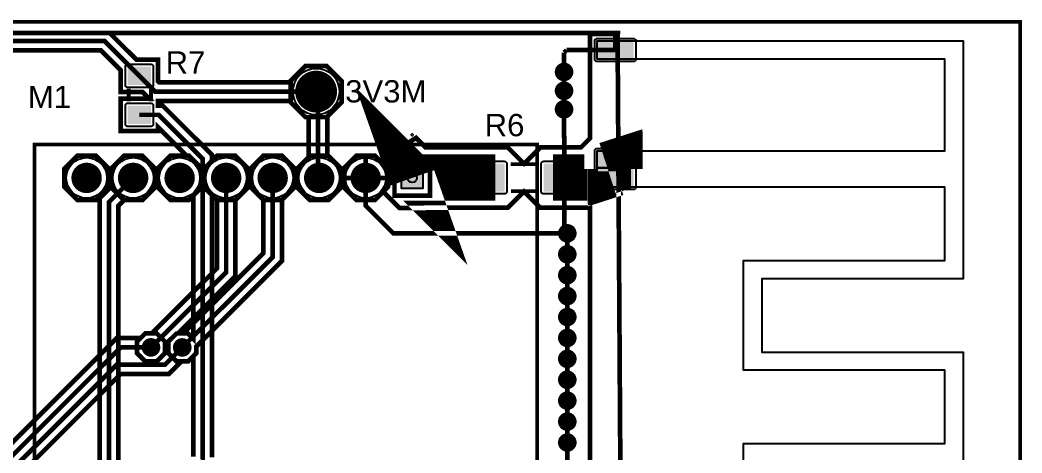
# Model space of a CAD drawing. Header units: centimetres. Extents: x -4.52 to 4.4, y -4.62 to 1.06.
# Drawn here: x -1.07 to 4.4, y -1.3 to 1.06 of the extents above; entities that cross this region are included whole.
import ezdxf

# ---------------------------------------------------------------- set-up
doc = ezdxf.new("R2010")
doc.units = ezdxf.units.CM
doc.layers.get('0').update_dxf_attribs({"linetype": 'CONTINUOUS'})
for name, color, linetype in [('1', 1, 'CONTINUOUS'), ('2', 2, 'CONTINUOUS'), ('3', 3, 'CONTINUOUS'), ('4', 4, 'CONTINUOUS'), ('6', 6, 'CONTINUOUS'), ('7', 7, 'CONTINUOUS')]:
    doc.layers.add(name, color=color, linetype=linetype)

# ---------------------------------------------------------------- blocks, each defined once
blk = doc.blocks.new('RPAD')
blk.add_trace([(-0.5, -0.5), (-0.5, 0.5), (0.5, -0.5), (0.5, 0.5)])
blk = doc.blocks.new('EPAD')
at = {"const_width": 0.5}
blk.add_lwpolyline([(-0.25, 0, 1), (0.25, 0, 1)], format="xyb", close=True, dxfattribs=at)

msp = doc.modelspace()

# ---------------------------------------------------------------- linework, layer by layer
at = {"const_width": 0.0254}
for points in [[(2.227646, -4.54914), (-4.44754, -4.54914), (-4.44754, 0.99314), (2.192161, 0.99314), (2.227646, -4.54914)], [(0.488235, 0.533401), (0.603965, 0.533401), (0.685799, 0.615235), (0.685799, 0.730965), (0.603965, 0.812799), (0.488235, 0.812799), (0.406401, 0.730965), (0.406401, 0.615235), (0.488235, 0.533401)], [(1.886814, 0.748751), (1.913116, 0.748751), (1.931715, 0.76735), (1.931715, 0.793652), (1.913116, 0.812251), (1.886814, 0.812251), (1.868215, 0.793652), (1.868215, 0.76735), (1.886814, 0.748751)], [(1.899965, 0.677369), (1.899965, 0.780501)], [(1.886814, 0.645619), (1.913116, 0.645619), (1.931715, 0.664218), (1.931715, 0.69052), (1.913116, 0.709119), (1.886814, 0.709119), (1.868215, 0.69052), (1.868215, 0.664218), (1.886814, 0.645619)], [(1.886814, 0.544576), (1.913116, 0.544576), (1.931715, 0.563175), (1.931715, 0.589477), (1.913116, 0.608076), (1.886814, 0.608076), (1.868215, 0.589477), (1.868215, 0.563175), (1.886814, 0.544576)], [(1.899965, 0.576326), (1.899965, 0.463044)], [(1.899965, 0.463044), (1.900424, 0.463044)], [(1.9177, -0.1016), (1.90123, -0.08513), (1.90123, 0.42541), (1.899965, 0.426675), (1.899965, 0.463044)], [(-1.761269, -1.863172), (-0.68459, -1.863172), (-0.716199, -1.831563), (-0.716199, -1.768437), (-0.671563, -1.723801), (-0.635641, -1.723801), (-0.635131, -1.723291), (-0.635131, -1.635731), (-0.667019, -1.667619), (-0.767341, -1.667619), (-0.838279, -1.596681), (-0.838279, -1.496359), (-0.767341, -1.425421), (-0.667019, -1.425421), (-0.635131, -1.457309), (-0.635131, 0.091369), (-0.574279, 0.152221), (-0.574279, 0.251641), (-0.503341, 0.322579), (-0.403019, 0.322579), (-0.332081, 0.251641)], [(-0.828279, 0.251641), (-0.828279, 0.151319), (-0.757341, 0.080381), (-0.657019, 0.080381), (-0.586081, 0.151319), (-0.586081, 0.251641), (-0.657019, 0.322579), (-0.757341, 0.322579), (-0.828279, 0.251641)], [(0.429919, 0.251641), (0.429919, 0.151319), (0.359619, 0.081019), (0.359619, -0.252221), (-0.108801, -0.720641), (-0.108801, -0.756563), (-0.153437, -0.801199), (-0.216563, -0.801199), (-0.261199, -0.756563), (-0.261199, -0.702189), (-0.2794, -0.72039), (-0.2794, -0.756312), (-0.324036, -0.800948), (-0.387162, -0.800948), (-0.431798, -0.756312), (-0.431798, -0.693186), (-0.387162, -0.64855), (-0.35124, -0.64855), (0.004021, -0.293289), (0.004021, 0.081019), (-0.066279, 0.151319), (-0.066279, 0.251641), (0.004659, 0.322579), (0.104981, 0.322579), (0.175919, 0.251641), (0.175919, 0.151319), (0.105619, 0.081019), (0.105619, -0.335371), (-0.207811, -0.648801), (-0.180641, -0.648801), (0.258021, -0.210139), (0.258021, 0.081019), (0.187721, 0.151319), (0.187721, 0.251641), (0.258659, 0.322579), (0.358981, 0.322579), (0.429919, 0.251641)], [(-0.320279, 0.251641), (-0.320279, 0.151319), (-0.249341, 0.080381), (-0.149019, 0.080381), (-0.078081, 0.151319), (-0.078081, 0.251641), (-0.149019, 0.322579), (-0.249341, 0.322579), (-0.320279, 0.251641)], [(0.441721, 0.251641), (0.441721, 0.151319), (0.512659, 0.080381), (0.612981, 0.080381), (0.683919, 0.151319), (0.683919, 0.251641), (0.612981, 0.322579), (0.512659, 0.322579), (0.441721, 0.251641)], [(0.695721, 0.251641), (0.695721, 0.151319), (0.766659, 0.080381), (0.866981, 0.080381), (0.937919, 0.151319), (0.937919, 0.251641), (0.866981, 0.322579), (0.766659, 0.322579), (0.695721, 0.251641)], [(0.81682, 0.309879), (0.81682, 0.20148)], [(1.167608, 0.104692), (0.974032, 0.104692), (0.974032, 0.298268), (1.167608, 0.298268), (1.167608, 0.104692)], [(-0.332081, 0.251641), (-0.332081, 0.151319), (-0.403019, 0.080381), (-0.502439, 0.080381), (-0.533533, 0.049287), (-0.533533, -1.445613)], [(-0.64, -1.8), (-0.584332, -1.744332), (-0.584332, 0.070328), (-0.45318, 0.20148)], [(-0.355599, -0.724749), (0.05482, -0.31433), (0.05482, 0.20148)], [(-0.185, -0.725), (0.30882, -0.23118), (0.30882, 0.20148)], [(0.708421, 0.20148), (0.81682, 0.20148)], [(0.81682, 0.093081), (0.81682, 0.20148)], [(0.925219, 0.20148), (0.81682, 0.20148)], [(1.904549, -0.13335), (1.930851, -0.13335), (1.94945, -0.114751), (1.94945, -0.088449), (1.930851, -0.06985), (1.904549, -0.06985), (1.88595, -0.088449), (1.88595, -0.114751), (1.904549, -0.13335)], [(1.904549, -0.24765), (1.930851, -0.24765), (1.94945, -0.229051), (1.94945, -0.202749), (1.930851, -0.18415), (1.904549, -0.18415), (1.88595, -0.202749), (1.88595, -0.229051), (1.904549, -0.24765)], [(1.9177, -0.3302), (1.9177, -0.2159)], [(1.904549, -0.36195), (1.930851, -0.36195), (1.94945, -0.343351), (1.94945, -0.317049), (1.930851, -0.29845), (1.904549, -0.29845), (1.88595, -0.317049), (1.88595, -0.343351), (1.904549, -0.36195)], [(1.904549, -0.47625), (1.930851, -0.47625), (1.94945, -0.457651), (1.94945, -0.431349), (1.930851, -0.41275), (1.904549, -0.41275), (1.88595, -0.431349), (1.88595, -0.457651), (1.904549, -0.47625)], [(1.9177, -0.5588), (1.9177, -0.4445)], [(1.904549, -0.59055), (1.930851, -0.59055), (1.94945, -0.571951), (1.94945, -0.545649), (1.930851, -0.52705), (1.904549, -0.52705), (1.88595, -0.545649), (1.88595, -0.571951), (1.904549, -0.59055)], [(1.904549, -0.70485), (1.930851, -0.70485), (1.94945, -0.686251), (1.94945, -0.659949), (1.930851, -0.64135), (1.904549, -0.64135), (1.88595, -0.659949), (1.88595, -0.686251), (1.904549, -0.70485)], [(1.9177, -0.7874), (1.9177, -0.6731)], [(1.904549, -0.81915), (1.930851, -0.81915), (1.94945, -0.800551), (1.94945, -0.774249), (1.930851, -0.75565), (1.904549, -0.75565), (1.88595, -0.774249), (1.88595, -0.800551), (1.904549, -0.81915)], [(1.904549, -0.93345), (1.930851, -0.93345), (1.94945, -0.914851), (1.94945, -0.888549), (1.930851, -0.86995), (1.904549, -0.86995), (1.88595, -0.888549), (1.88595, -0.914851), (1.904549, -0.93345)], [(1.9177, -1.016), (1.9177, -0.9017)], [(1.904549, -1.04775), (1.930851, -1.04775), (1.94945, -1.029151), (1.94945, -1.002849), (1.930851, -0.98425), (1.904549, -0.98425), (1.88595, -1.002849), (1.88595, -1.029151), (1.904549, -1.04775)], [(1.904549, -1.16205), (1.930851, -1.16205), (1.94945, -1.143451), (1.94945, -1.117149), (1.930851, -1.09855), (1.904549, -1.09855), (1.88595, -1.117149), (1.88595, -1.143451), (1.904549, -1.16205)], [(1.9177, -1.2446), (1.9177, -1.1303)], [(1.904549, -1.27635), (1.930851, -1.27635), (1.94945, -1.257751), (1.94945, -1.231449), (1.930851, -1.21285), (1.904549, -1.21285), (1.88595, -1.231449), (1.88595, -1.257751), (1.904549, -1.27635)]]:
    msp.add_lwpolyline(points, dxfattribs=at)
for centre, radius in [((1.899965, 0.780501), 0.0254), ((0.5461, 0.6731), 0.0635), ((1.899965, 0.677369), 0.0254), ((1.899965, 0.576326), 0.0254), ((-0.70718, 0.20148), 0.111), ((-0.45318, 0.20148), 0.111), ((-0.19918, 0.20148), 0.111), ((0.05482, 0.20148), 0.111), ((0.30882, 0.20148), 0.111), ((0.56282, 0.20148), 0.111), ((0.81682, 0.20148), 0.111), ((1.07082, 0.20148), 0.0254), ((1.07082, 0.20148), 0.0254), ((1.9177, -0.1016), 0.0254), ((1.9177, -0.2159), 0.0254), ((1.9177, -0.3302), 0.0254), ((1.9177, -0.4445), 0.0254), ((1.9177, -0.5588), 0.0254), ((1.9177, -0.6731), 0.0254), ((-0.355599, -0.724749), 0.0254), ((-0.185, -0.725), 0.0254), ((1.9177, -0.7874), 0.0254), ((1.9177, -0.9017), 0.0254), ((1.9177, -1.016), 0.0254), ((1.9177, -1.1303), 0.0254), ((1.9177, -1.2446), 0.0254)]:
    msp.add_circle(centre, radius)
at = {"layer": '2'}
for points, const_width in [([(-0.47752, 0.61976), (-0.47752, 0.68834)], 0.02032), ([(-0.47752, 0.61976), (-0.47752, 0.68834)], 0.02032), ([(-0.47752, 0.61976), (-0.47752, 0.68834)], 0.02032), ([(-0.3556, 0.61976), (-0.3556, 0.69088)], 0.02032), ([(-0.3556, 0.61976), (-0.3556, 0.69088)], 0.02032), ([(-0.3556, 0.61976), (-0.3556, 0.69088)], 0.02032), ([(1.07082, 0.44148), (1.06582, 0.43648), (1.07082, 0.43148), (1.07582, 0.43648), (1.07082, 0.44148)], 0.01), ([(1.07082, 0.44148), (1.06582, 0.43648), (1.07082, 0.43148), (1.07582, 0.43648), (1.07082, 0.44148)], 0.01), ([(1.07082, 0.44148), (1.06582, 0.43648), (1.07082, 0.43148), (1.07582, 0.43648), (1.07082, 0.44148)], 0.01), ([(-0.99118, -1.71052), (1.75382, -1.71052), (1.75382, 0.38448), (-0.99118, 0.38448), (-0.99118, -1.71052)], 0.02), ([(-0.99118, -1.71052), (1.75382, -1.71052), (1.75382, 0.38448), (-0.99118, 0.38448), (-0.99118, -1.71052)], 0.02), ([(-0.99118, -1.71052), (1.75382, -1.71052), (1.75382, 0.38448), (-0.99118, 0.38448), (-0.99118, -1.71052)], 0.02), ([(1.60782, 0.27686), (1.76022, 0.27686)], 0.02032), ([(1.60782, 0.27686), (1.76022, 0.27686)], 0.02032), ([(1.60782, 0.27686), (1.76022, 0.27686)], 0.02032), ([(1.61036, 0.12954), (1.76022, 0.12954)], 0.02032), ([(1.61036, 0.12954), (1.76022, 0.12954)], 0.02032), ([(1.61036, 0.12954), (1.76022, 0.12954)], 0.02032)]:
    msp.add_lwpolyline(points, dxfattribs=dict(at, const_width=const_width))
at = {"layer": '3'}
for radius in [0.127, 0.127, 0.127, 0.0635, 0.0635, 0.0635]:
    msp.add_circle((0.5461, 0.6731), radius, dxfattribs=at)
at = {"layer": '4', "const_width": 0.02032}
msp.add_lwpolyline([(-4.5085, -4.6101), (4.3902, -4.6101), (4.3902, 1.0541), (-4.5085, 1.0541), (-4.5085, -4.6101)], dxfattribs=at)
msp.add_lwpolyline([(-4.5085, -4.6101), (4.3902, -4.6101), (4.3902, 1.0541), (-4.5085, 1.0541), (-4.5085, -4.6101)], dxfattribs=at)
msp.add_lwpolyline([(-4.5085, -4.6101), (4.3902, -4.6101), (4.3902, 1.0541), (-4.5085, 1.0541), (-4.5085, -4.6101)], dxfattribs=at)
at = {"layer": '6'}
for points in [[(2.2927, 0.95), (2.2927, 0.85), (2.292442, 0.847441), (2.291702, 0.845057), (2.290531, 0.8429), (2.28898, 0.84102), (2.2871, 0.839469), (2.284943, 0.838298), (2.282559, 0.837558), (2.28, 0.8373), (2.08, 0.8373), (2.077441, 0.837558), (2.075057, 0.838298), (2.0729, 0.839469), (2.07102, 0.84102), (2.069469, 0.8429), (2.068298, 0.845057), (2.067558, 0.847441), (2.0673, 0.85), (2.0673, 0.95), (2.067558, 0.952559), (2.068298, 0.954943), (2.069469, 0.9571), (2.07102, 0.95898), (2.0729, 0.960531), (2.075057, 0.961702), (2.077441, 0.962442), (2.08, 0.9627), (2.28, 0.9627), (2.282559, 0.962442), (2.284943, 0.961702), (2.2871, 0.960531), (2.28898, 0.95898), (2.290531, 0.9571), (2.291702, 0.954943), (2.292442, 0.952559), (2.2927, 0.95)], [(-0.4953, 0.70866), (-0.4953, 0.81026), (-0.495042, 0.812819), (-0.494302, 0.815203), (-0.493131, 0.81736), (-0.49158, 0.81924), (-0.4897, 0.820791), (-0.487543, 0.821962), (-0.485159, 0.822702), (-0.4826, 0.82296), (-0.3556, 0.82296), (-0.353041, 0.822702), (-0.350657, 0.821962), (-0.3485, 0.820791), (-0.34662, 0.81924), (-0.345069, 0.81736), (-0.343898, 0.815203), (-0.343158, 0.812819), (-0.3429, 0.81026), (-0.3429, 0.70866), (-0.343158, 0.706101), (-0.343898, 0.703717), (-0.345069, 0.70156), (-0.34662, 0.69968), (-0.3485, 0.698129), (-0.350657, 0.696958), (-0.353041, 0.696218), (-0.3556, 0.69596), (-0.4826, 0.69596), (-0.485159, 0.696218), (-0.487543, 0.696958), (-0.4897, 0.698129), (-0.49158, 0.69968), (-0.493131, 0.70156), (-0.494302, 0.703717), (-0.495042, 0.706101), (-0.4953, 0.70866)], [(-0.4953, 0.4953), (-0.4953, 0.5969), (-0.495042, 0.599459), (-0.494302, 0.601843), (-0.493131, 0.604), (-0.49158, 0.60588), (-0.4897, 0.607431), (-0.487543, 0.608602), (-0.485159, 0.609342), (-0.4826, 0.6096), (-0.3556, 0.6096), (-0.353041, 0.609342), (-0.350657, 0.608602), (-0.3485, 0.607431), (-0.34662, 0.60588), (-0.345069, 0.604), (-0.343898, 0.601843), (-0.343158, 0.599459), (-0.3429, 0.5969), (-0.3429, 0.4953), (-0.343158, 0.492741), (-0.343898, 0.490357), (-0.345069, 0.4882), (-0.34662, 0.48632), (-0.3485, 0.484769), (-0.350657, 0.483598), (-0.353041, 0.482858), (-0.3556, 0.4826), (-0.4826, 0.4826), (-0.485159, 0.482858), (-0.487543, 0.483598), (-0.4897, 0.484769), (-0.49158, 0.48632), (-0.493131, 0.4882), (-0.494302, 0.490357), (-0.495042, 0.492741), (-0.4953, 0.4953)], [(2.2927, 0.35), (2.2927, 0.15), (2.292442, 0.147441), (2.291702, 0.145057), (2.290531, 0.1429), (2.28898, 0.14102), (2.2871, 0.139469), (2.284943, 0.138298), (2.282559, 0.137558), (2.28, 0.1373), (2.08, 0.1373), (2.077441, 0.137558), (2.075057, 0.138298), (2.0729, 0.139469), (2.07102, 0.14102), (2.069469, 0.1429), (2.068298, 0.145057), (2.067558, 0.147441), (2.0673, 0.15), (2.0673, 0.35), (2.067558, 0.352559), (2.068298, 0.354943), (2.069469, 0.3571), (2.07102, 0.35898), (2.0729, 0.360531), (2.075057, 0.361702), (2.077441, 0.362442), (2.08, 0.3627), (2.28, 0.3627), (2.282559, 0.362442), (2.284943, 0.361702), (2.2871, 0.360531), (2.28898, 0.35898), (2.290531, 0.3571), (2.291702, 0.354943), (2.292442, 0.352559), (2.2927, 0.35)], [(1.4732, 0.2921), (1.5748, 0.2921), (1.577359, 0.291842), (1.579743, 0.291102), (1.5819, 0.289931), (1.58378, 0.28838), (1.585331, 0.2865), (1.586502, 0.284343), (1.587242, 0.281959), (1.5875, 0.2794), (1.5875, 0.127), (1.587242, 0.124441), (1.586502, 0.122057), (1.585331, 0.1199), (1.58378, 0.11802), (1.5819, 0.116469), (1.579743, 0.115298), (1.577359, 0.114558), (1.5748, 0.1143), (1.4732, 0.1143), (1.470641, 0.114558), (1.468257, 0.115298), (1.4661, 0.116469), (1.46422, 0.11802), (1.462669, 0.1199), (1.461498, 0.122057), (1.460758, 0.124441), (1.4605, 0.127), (1.4605, 0.2794), (1.460758, 0.281959), (1.461498, 0.284343), (1.462669, 0.2865), (1.46422, 0.28838), (1.4661, 0.289931), (1.468257, 0.291102), (1.470641, 0.291842), (1.4732, 0.2921)], [(1.78816, 0.2921), (1.88976, 0.2921), (1.892319, 0.291842), (1.894703, 0.291102), (1.89686, 0.289931), (1.89874, 0.28838), (1.900291, 0.2865), (1.901462, 0.284343), (1.902202, 0.281959), (1.90246, 0.2794), (1.90246, 0.127), (1.902202, 0.124441), (1.901462, 0.122057), (1.900291, 0.1199), (1.89874, 0.11802), (1.89686, 0.116469), (1.894703, 0.115298), (1.892319, 0.114558), (1.88976, 0.1143), (1.78816, 0.1143), (1.785601, 0.114558), (1.783217, 0.115298), (1.78106, 0.116469), (1.77918, 0.11802), (1.777629, 0.1199), (1.776458, 0.122057), (1.775718, 0.124441), (1.77546, 0.127), (1.77546, 0.2794), (1.775718, 0.281959), (1.776458, 0.284343), (1.777629, 0.2865), (1.77918, 0.28838), (1.78106, 0.289931), (1.783217, 0.291102), (1.785601, 0.291842), (1.78816, 0.2921)], [(1.129509, 0.260169), (1.129509, 0.142791), (1.012131, 0.142791), (1.012131, 0.260169), (1.129509, 0.260169)], [(1.129509, 0.260169), (1.129509, 0.142791), (1.012131, 0.142791), (1.012131, 0.260169), (1.129509, 0.260169)]]:
    msp.add_lwpolyline(points, close=True, dxfattribs=at)
msp.add_lwpolyline([(2.88, -1.85), (2.88, -1.25), (3.98, -1.25), (3.98, -0.85), (2.88, -0.85), (2.88, -0.25), (3.98, -0.25), (3.98, 0.15), (2.08, 0.15), (2.08, 0.35), (3.98, 0.35), (3.98, 0.85), (2.08, 0.85), (2.08, 0.95), (2.08, 0.95), (4.08, 0.95), (4.08, -0.35), (2.98, -0.35), (2.98, -0.75), (4.08, -0.75), (4.08, -1.35)], dxfattribs=at)
at = {"layer": '7'}
for points, const_width in [([(-0.022258, -1.325762), (-0.022258, 0.107298), (0.004659, 0.080381), (0.104981, 0.080381), (0.175919, 0.151319), (0.175919, 0.251641), (0.104981, 0.322579), (0.004659, 0.322579), (-0.022258, 0.295662), (-0.022258, 0.326699), (-0.292458, 0.596899), (-0.317501, 0.596899), (-0.317501, 0.622301), (0.406401, 0.622301), (0.406401, 0.615235), (0.488235, 0.533401), (0.505261, 0.533401), (0.505261, 0.315181), (0.441721, 0.251641), (0.441721, 0.151319), (0.512659, 0.080381), (0.612981, 0.080381), (0.683919, 0.151319), (0.683919, 0.251641), (0.612981, 0.322579), (0.606859, 0.322579), (0.606859, 0.536295), (0.685799, 0.615235), (0.685799, 0.730965), (0.603965, 0.812799), (0.488235, 0.812799), (0.406401, 0.730965), (0.406401, 0.723899), (-0.311699, 0.723899), (-0.317501, 0.729701), (-0.317501, 0.848359), (-0.436159, 0.848359), (-0.58094, 0.99314), (2.195137, 0.99314), (2.195167, 0.988099)], 0.0254), ([(2.195167, 0.988099), (2.041901, 0.988099), (2.041901, 0.417959), (1.992241, 0.368299), (1.770574, 0.368299), (1.68148, 0.279205), (1.592386, 0.368299), (1.143032, 0.368299), (1.091405, 0.419926), (0.893896, 0.295663), (0.866981, 0.322579), (0.766659, 0.322579), (0.695721, 0.251641), (0.695721, 0.151319), (0.766659, 0.080381), (0.866981, 0.080381), (0.912707, 0.126107), (1.002434, 0.036381), (1.139206, 0.036381), (1.140926, 0.038101), (1.592386, 0.038101), (1.68148, 0.127195), (1.770574, 0.038101), (2.041901, 0.038101), (2.041901, -3.388099)], 0.0254), ([(2.18, 0.975399), (2.18, 0.9)], 0.0254), ([(-2.82686, 0.63754), (-2.5144, 0.95), (-0.60964, 0.95), (-0.4191, 0.75946)], 0.0254), ([(-2.493359, 0.899201), (-0.630681, 0.899201), (-0.520699, 0.789219), (-0.520699, 0.670561), (-0.402041, 0.670561), (-0.366479, 0.634999), (-0.520699, 0.634999), (-0.520699, 0.457201), (-0.317501, 0.457201), (-0.317501, 0.478262), (-0.161818, 0.322579), (-0.249341, 0.322579), (-0.320279, 0.251641), (-0.320279, 0.151319), (-0.249341, 0.080381), (-0.149019, 0.080381), (-0.123854, 0.105546), (-0.123854, -0.678384), (-0.153437, -0.648801), (-0.216563, -0.648801), (-0.261199, -0.693437), (-0.261199, -0.729359), (-0.2794, -0.74756), (-0.2794, -0.693186), (-0.324036, -0.64855), (-0.387162, -0.64855), (-0.412562, -0.67395), (-0.54229, -0.67395), (-1.74639, -1.87805)], 0.0254), ([(1.9, 0.88646), (1.91354, 0.9)], 0.0254), ([(1.9, 0.88646), (1.9, 0.780536)], 0.0254), ([(1.91354, 0.9), (2.18, 0.9)], 0.0254), ([(2.054601, 0.9), (2.18, 0.9)], 0.0254), ([(1.886814, 0.748751), (1.913116, 0.748751), (1.931715, 0.76735), (1.931715, 0.793652), (1.913116, 0.812251), (1.886814, 0.812251), (1.868215, 0.793652), (1.868215, 0.76735), (1.886814, 0.748751)], 0.0254), ([(0.5461, 0.6731), (-0.33274, 0.6731), (-0.4191, 0.75946)], 0.0254), ([(1.899965, 0.780501), (1.9, 0.780536)], 0.0254), ([(1.886814, 0.645619), (1.913116, 0.645619), (1.931715, 0.664218), (1.931715, 0.69052), (1.913116, 0.709119), (1.886814, 0.709119), (1.868215, 0.69052), (1.868215, 0.664218), (1.886814, 0.645619)], 0.0254), ([(0.5461, 0.6731), (0.55606, 0.66314), (0.55606, 0.28448), (0.56282, 0.20148)], 0.0254), ([(1.524, 0.2032), (1.074647, 0.2032), (1.067817, 0.21003), (1.07082, 0.20148)], 0.254), ([(1.899965, 0.576326), (1.899965, 0.677369)], 0.0254), ([(1.886814, 0.544576), (1.913116, 0.544576), (1.931715, 0.563175), (1.931715, 0.589477), (1.913116, 0.608076), (1.886814, 0.608076), (1.868215, 0.589477), (1.868215, 0.563175), (1.886814, 0.544576)], 0.0254), ([(-0.07493, -1.34493), (-0.073056, -1.343056), (-0.073056, 0.305657), (-0.313499, 0.5461), (-0.4191, 0.5461)], 0.0254), ([(2.13854, 0.25), (2.178011, 0.2627), (2.178011, 0.25)], 0.298), ([(2.178011, 0.25), (2.18, 0.25064), (2.18, 0.25)], 0.298), ([(-0.828279, 0.251641), (-0.828279, 0.151319), (-0.757341, 0.080381), (-0.657019, 0.080381), (-0.586081, 0.151319), (-0.586081, 0.251641), (-0.657019, 0.322579), (-0.757341, 0.322579), (-0.828279, 0.251641)], 0.0254), ([(-0.574279, 0.251641), (-0.574279, 0.151319), (-0.503341, 0.080381), (-0.403019, 0.080381), (-0.332081, 0.151319), (-0.332081, 0.251641), (-0.403019, 0.322579), (-0.503341, 0.322579), (-0.574279, 0.251641)], 0.0254), ([(0.187721, 0.251641), (0.187721, 0.151319), (0.258659, 0.080381), (0.358981, 0.080381), (0.429919, 0.151319), (0.429919, 0.251641), (0.358981, 0.322579), (0.258659, 0.322579), (0.187721, 0.251641)], 0.0254), ([(1.83896, 0.2032), (2.03256, 0.2032), (2.13854, 0.2373), (2.13854, 0.25)], 0.254), ([(0.81682, 0.309879), (0.81682, 0.20148)], 0.0254), ([(2.178011, 0.25), (2.13854, 0.25), (2.08, 0.25)], 0.0254), ([(2.18, 0.25), (2.178011, 0.25)], 0.0254), ([(0.708421, 0.20148), (0.81682, 0.20148)], 0.0254), ([(1.9177, -0.1016), (0.96774, -0.1016), (0.81682, 0.04932), (0.81682, 0.20148)], 0.0254), ([(0.81682, 0.093081), (0.81682, 0.20148)], 0.0254), ([(1.904549, -0.13335), (1.930851, -0.13335), (1.94945, -0.114751), (1.94945, -0.088449), (1.930851, -0.06985), (1.904549, -0.06985), (1.88595, -0.088449), (1.88595, -0.114751), (1.904549, -0.13335)], 0.0254), ([(1.9177, -0.2159), (1.9177, -0.1016)], 0.0254), ([(1.904549, -0.24765), (1.930851, -0.24765), (1.94945, -0.229051), (1.94945, -0.202749), (1.930851, -0.18415), (1.904549, -0.18415), (1.88595, -0.202749), (1.88595, -0.229051), (1.904549, -0.24765)], 0.0254), ([(1.904549, -0.36195), (1.930851, -0.36195), (1.94945, -0.343351), (1.94945, -0.317049), (1.930851, -0.29845), (1.904549, -0.29845), (1.88595, -0.317049), (1.88595, -0.343351), (1.904549, -0.36195)], 0.0254), ([(1.9177, -0.4445), (1.9177, -0.3302)], 0.0254), ([(1.904549, -0.47625), (1.930851, -0.47625), (1.94945, -0.457651), (1.94945, -0.431349), (1.930851, -0.41275), (1.904549, -0.41275), (1.88595, -0.431349), (1.88595, -0.457651), (1.904549, -0.47625)], 0.0254), ([(1.904549, -0.59055), (1.930851, -0.59055), (1.94945, -0.571951), (1.94945, -0.545649), (1.930851, -0.52705), (1.904549, -0.52705), (1.88595, -0.545649), (1.88595, -0.571951), (1.904549, -0.59055)], 0.0254), ([(1.9177, -0.6731), (1.9177, -0.5588)], 0.0254), ([(1.904549, -0.70485), (1.930851, -0.70485), (1.94945, -0.686251), (1.94945, -0.659949), (1.930851, -0.64135), (1.904549, -0.64135), (1.88595, -0.659949), (1.88595, -0.686251), (1.904549, -0.70485)], 0.0254), ([(-2.2347, -2.422), (-2.2347, -2.222675), (-2.092025, -2.08), (-1.8765, -2.08), (-0.521249, -0.724749), (-0.355599, -0.724749)], 0.0254), ([(-1.9807, -2.422), (-1.9807, -2.257976), (-0.542724, -0.82), (-0.28, -0.82), (-0.185, -0.725)], 0.0254), ([(-1.757245, -2.106361), (-0.521683, -0.870799), (-0.258959, -0.870799), (-0.189359, -0.801199), (-0.153437, -0.801199), (-0.123854, -0.771616), (-0.123854, -1.322014)], 0.0254), ([(1.904549, -0.81915), (1.930851, -0.81915), (1.94945, -0.800551), (1.94945, -0.774249), (1.930851, -0.75565), (1.904549, -0.75565), (1.88595, -0.774249), (1.88595, -0.800551), (1.904549, -0.81915)], 0.0254), ([(1.9177, -0.9017), (1.9177, -0.7874)], 0.0254), ([(1.904549, -0.93345), (1.930851, -0.93345), (1.94945, -0.914851), (1.94945, -0.888549), (1.930851, -0.86995), (1.904549, -0.86995), (1.88595, -0.888549), (1.88595, -0.914851), (1.904549, -0.93345)], 0.0254), ([(1.904549, -1.04775), (1.930851, -1.04775), (1.94945, -1.029151), (1.94945, -1.002849), (1.930851, -0.98425), (1.904549, -0.98425), (1.88595, -1.002849), (1.88595, -1.029151), (1.904549, -1.04775)], 0.0254), ([(1.9177, -1.1303), (1.9177, -1.016)], 0.0254), ([(1.904549, -1.16205), (1.930851, -1.16205), (1.94945, -1.143451), (1.94945, -1.117149), (1.930851, -1.09855), (1.904549, -1.09855), (1.88595, -1.117149), (1.88595, -1.143451), (1.904549, -1.16205)], 0.0254), ([(1.904549, -1.27635), (1.930851, -1.27635), (1.94945, -1.257751), (1.94945, -1.231449), (1.930851, -1.21285), (1.904549, -1.21285), (1.88595, -1.231449), (1.88595, -1.257751), (1.904549, -1.27635)], 0.0254), ([(1.9177, -1.3589), (1.9177, -1.2446)], 0.0254)]:
    msp.add_lwpolyline(points, dxfattribs=dict(at, const_width=const_width))
msp.add_lwpolyline([(2.88, -1.85), (2.88, -1.25), (3.98, -1.25), (3.98, -0.85), (2.88, -0.85), (2.88, -0.25), (3.98, -0.25), (3.98, 0.15), (2.08, 0.15), (2.08, 0.35), (3.98, 0.35), (3.98, 0.85), (2.08, 0.85), (2.08, 0.95), (2.08, 0.95), (4.08, 0.95), (4.08, -0.35), (2.98, -0.35), (2.98, -0.75), (4.08, -0.75), (4.08, -1.35)], dxfattribs=at)

# ---------------------------------------------------------------- block references
for p, xscale, yscale in [((0.5461, 0.6731), 0.2032, 0.2032), ((1.899965, 0.780501), 0.0762, 0.0762), ((1.899965, 0.677369), 0.0762, 0.0762), ((1.899965, 0.576326), 0.0762, 0.0762), ((-0.70718, 0.20148), 0.166, 0.166), ((-0.45318, 0.20148), 0.166, 0.166), ((-0.19918, 0.20148), 0.166, 0.166), ((0.05482, 0.20148), 0.166, 0.166), ((0.30882, 0.20148), 0.166, 0.166), ((0.56282, 0.20148), 0.166, 0.166), ((0.81682, 0.20148), 0.166, 0.166), ((1.9177, -0.1016), 0.0762, 0.0762), ((1.9177, -0.2159), 0.0762, 0.0762), ((1.9177, -0.3302), 0.0762, 0.0762), ((1.9177, -0.4445), 0.0762, 0.0762), ((1.9177, -0.5588), 0.0762, 0.0762), ((1.9177, -0.6731), 0.0762, 0.0762), ((-0.355599, -0.724749), 0.0762, 0.0762), ((-0.185, -0.725), 0.0762, 0.0762), ((1.9177, -0.7874), 0.0762, 0.0762), ((1.9177, -0.9017), 0.0762, 0.0762), ((1.9177, -1.016), 0.0762, 0.0762), ((1.9177, -1.1303), 0.0762, 0.0762), ((1.9177, -1.2446), 0.0762, 0.0762)]:
    msp.add_blockref('EPAD', p, dxfattribs=dict(xscale=xscale, yscale=yscale))
at = {"xscale": 0.117379, "yscale": 0.117379, "rotation": -90}
msp.add_blockref('RPAD', (1.07082, 0.20148), dxfattribs=at)
msp.add_blockref('RPAD', (1.07082, 0.20148), dxfattribs=at)
at = {"layer": '1'}
for p, xscale, yscale, rotation in [((2.18, 0.9), 0.1, 0.2, -90), ((-0.4191, 0.75946), 0.1016, 0.127, 90), ((-0.4191, 0.5461), 0.1016, 0.127, 90), ((2.18, 0.25), 0.2, 0.2, -90)]:
    msp.add_blockref('RPAD', p, dxfattribs=dict(at, xscale=xscale, yscale=yscale, rotation=rotation))
at = {"layer": '1', "xscale": 0.1016, "yscale": 0.1524}
for p in [(1.524, 0.2032), (1.83896, 0.2032)]:
    msp.add_blockref('RPAD', p, dxfattribs=at)
at = {"layer": '6'}
for p, xscale, yscale in [((1.899965, 0.780501), 0.1016, 0.1016), ((0.5461, 0.6731), 0.2286, 0.2286), ((1.899965, 0.677369), 0.1016, 0.1016), ((1.899965, 0.576326), 0.1016, 0.1016), ((-0.70718, 0.20148), 0.166, 0.166), ((-0.45318, 0.20148), 0.166, 0.166), ((-0.19918, 0.20148), 0.166, 0.166), ((0.05482, 0.20148), 0.166, 0.166), ((0.30882, 0.20148), 0.166, 0.166), ((0.56282, 0.20148), 0.166, 0.166), ((0.81682, 0.20148), 0.166, 0.166), ((1.9177, -0.1016), 0.1016, 0.1016), ((1.9177, -0.2159), 0.1016, 0.1016), ((1.9177, -0.3302), 0.1016, 0.1016), ((1.9177, -0.4445), 0.1016, 0.1016), ((1.9177, -0.5588), 0.1016, 0.1016), ((1.9177, -0.6731), 0.1016, 0.1016), ((-0.355599, -0.724749), 0.1016, 0.1016), ((-0.185, -0.725), 0.1016, 0.1016), ((1.9177, -0.7874), 0.1016, 0.1016), ((1.9177, -0.9017), 0.1016, 0.1016), ((1.9177, -1.016), 0.1016, 0.1016), ((1.9177, -1.1303), 0.1016, 0.1016), ((1.9177, -1.2446), 0.1016, 0.1016)]:
    msp.add_blockref('EPAD', p, dxfattribs=dict(at, xscale=xscale, yscale=yscale))
at = {"layer": '7'}
for p, xscale, yscale, rotation in [((2.18, 0.9), 0.1, 0.2, -90), ((-0.4191, 0.75946), 0.1016, 0.127, 90), ((-0.4191, 0.5461), 0.1016, 0.127, 90), ((2.18, 0.25), 0.2, 0.2, -90)]:
    msp.add_blockref('RPAD', p, dxfattribs=dict(at, xscale=xscale, yscale=yscale, rotation=rotation))
at = {"layer": '7', "xscale": 0.1016, "yscale": 0.1524}
for p in [(1.524, 0.2032), (1.83896, 0.2032)]:
    msp.add_blockref('RPAD', p, dxfattribs=at)

# ---------------------------------------------------------------- texts
at = {"layer": '3', "width": 1.041667}
for s, p in [('R7', (-0.27578, 0.77122)), ('R7', (-0.27578, 0.77122)), ('R7', (-0.27578, 0.77122)), ('3V3M', (0.7048, 0.6136)), ('3V3M', (0.7048, 0.6136)), ('3V3M', (0.7048, 0.6136)), ('M1', (-1.02803, 0.58261)), ('M1', (-1.02803, 0.58261)), ('M1', (-1.02803, 0.58261)), ('R6', (1.466161, 0.429261)), ('R6', (1.466161, 0.429261)), ('R6', (1.466161, 0.429261))]:
    msp.add_text(s, height=0.12192, dxfattribs=at).set_placement(p)

doc.saveas('drawing.dxf')
